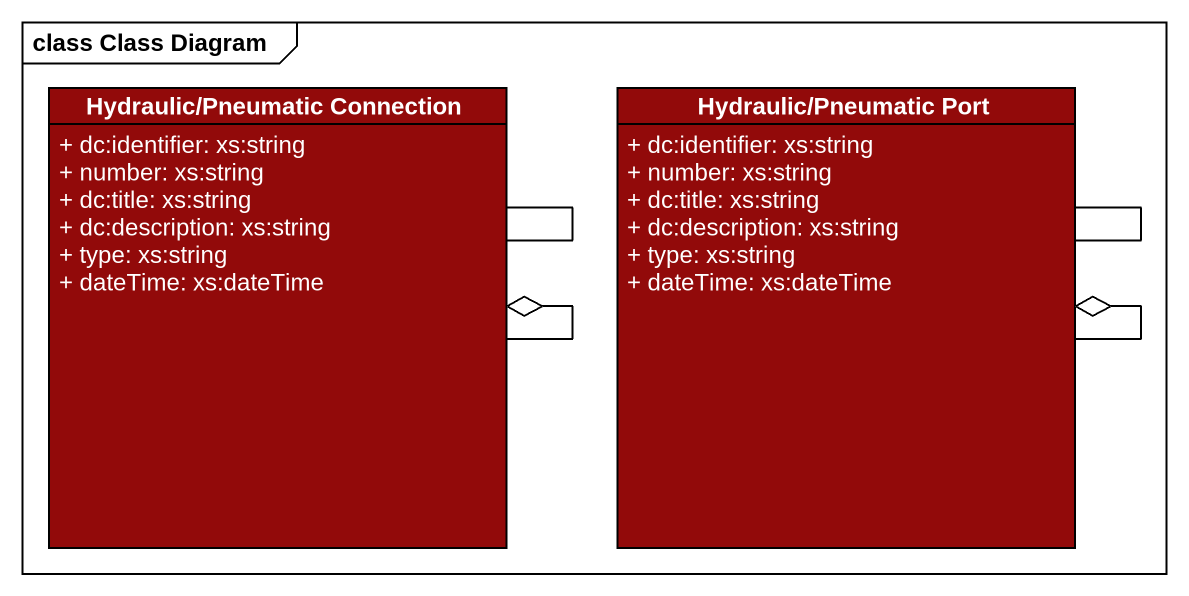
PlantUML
@startuml
mainframe class Class Diagram
hide circle
hide empty members
skinparam classAttributeIconSize 0
class "Hydraulic/Pneumatic Connection" as Hydraulic_Pneumatic #920A0A {
  + dc:identifier: xs:string
  + number: xs:string
  + dc:title: xs:string
  + dc:description: xs:string
  + type: xs:string
  + dateTime: xs:dateTime
}
class "Hydraulic/Pneumatic Port" as Hydraulic_Pneumatic_Port #920A0A {
  + dc:identifier: xs:string
  + number: xs:string
  + dc:title: xs:string
  + dc:description: xs:string
  + type: xs:string
  + dateTime: xs:dateTime
}
Hydraulic_Pneumatic -- Hydraulic_Pneumatic
Hydraulic_Pneumatic --o Hydraulic_Pneumatic
Hydraulic_Pneumatic_Port -- Hydraulic_Pneumatic_Port
Hydraulic_Pneumatic_Port --o Hydraulic_Pneumatic_Port
@enduml
